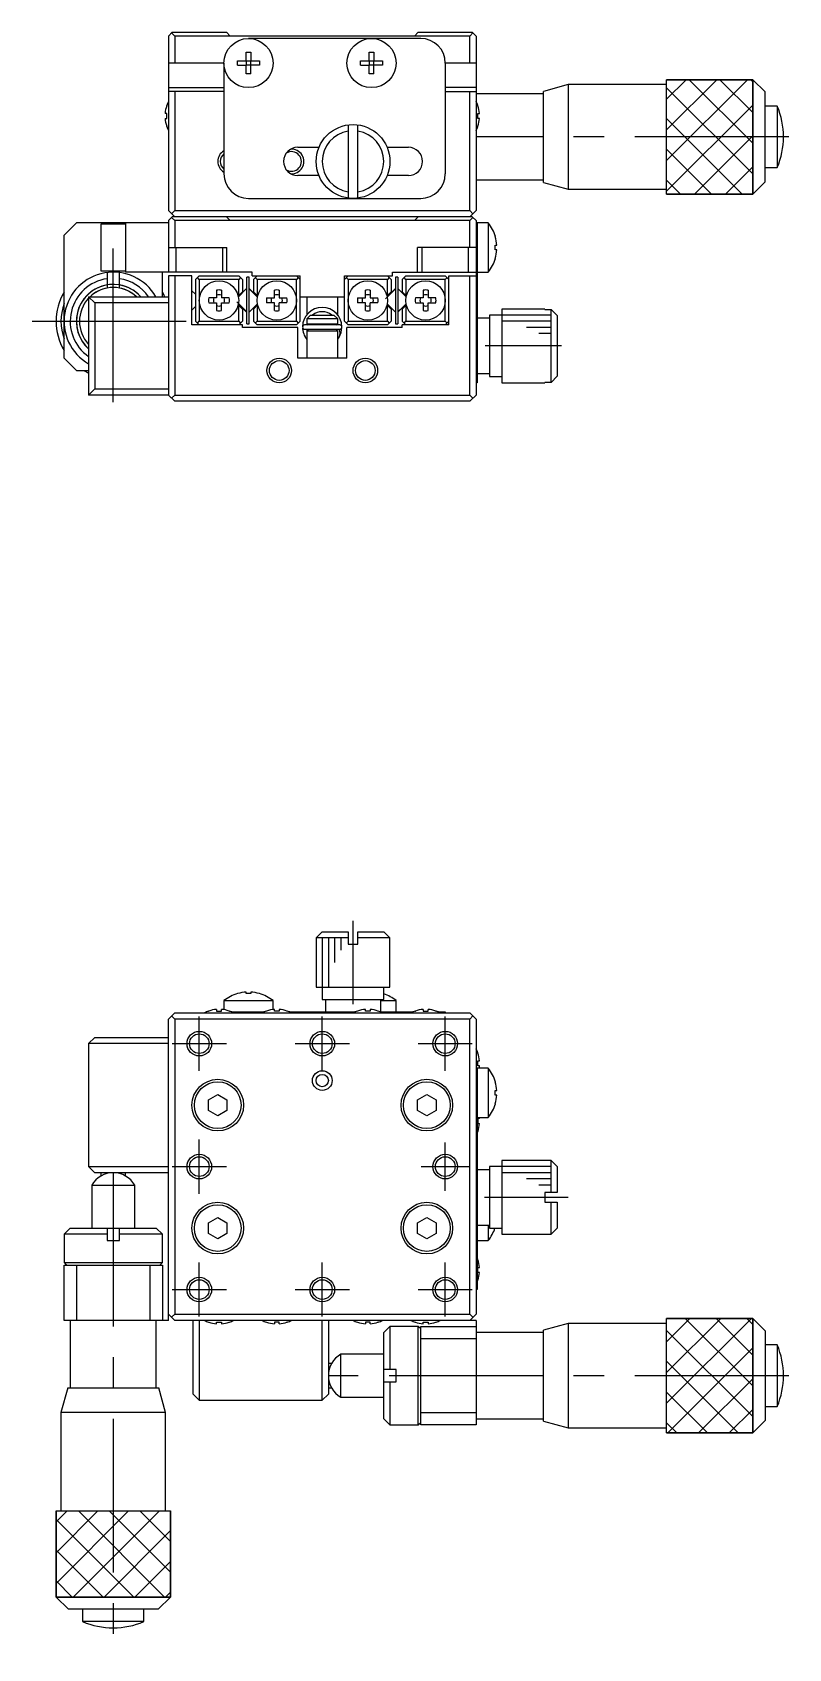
# Model space of a CAD drawing. Extents: x -5 to 371, y 36 to 269.
# Drawn here: x 136.4 to 197.9, y 137.9 to 269.4 of the extents above; entities that cross this region are included whole.
import ezdxf

# ---------------------------------------------------------------- set-up
doc = ezdxf.new("R2010")
doc.units = 0
doc.header["$LTSCALE"] = 10
doc.linetypes.add('CENTER', pattern=[2, 1.25, -0.25, 0.25, -0.25])
doc.layers.get('0').update_dxf_attribs({"linetype": 'CONTINUOUS'})
doc.layers.add('CENTER', color=1, linetype='CENTER')

msp = doc.modelspace()

# ---------------------------------------------------------------- linework, layer by layer
at = {"color": 7, "linetype": 'CONTINUOUS'}
for p, q in [((147.733396, 269.360777), (147.433396, 269.060777)), ((147.433396, 269.060777), (147.433396, 254.860777)), ((147.683396, 269.310777), (147.933396, 269.060777)), ((147.733396, 269.360777), (152.133396, 269.360777)), ((147.933396, 269.060777), (147.933396, 266.860777)), ((171.933396, 269.060777), (147.933396, 269.060777)), ((152.433396, 269.060777), (152.133396, 269.360777)), ((167.933396, 268.860777), (153.933396, 268.860777)), ((167.433396, 269.060777), (167.733396, 269.360777)), ((167.733396, 269.360777), (172.133396, 269.360777)), ((171.933396, 269.060777), (172.183396, 269.310777)), ((171.933396, 266.860777), (171.933396, 269.060777)), ((172.133396, 269.360777), (172.433396, 269.060777)), ((172.433396, 269.060777), (172.433396, 254.860777)), ((151.933396, 266.860777), (147.433396, 266.860777)), ((151.933396, 266.860777), (151.933396, 257.860777)), ((153.047035, 266.680777), (153.047035, 267.040777)), ((153.047035, 267.040777), (153.753396, 267.040777)), ((153.753396, 267.747138), (154.113396, 267.747138)), ((153.753396, 267.040777), (153.753396, 267.747138)), ((153.763768, 267.030405), (153.753396, 267.040777)), ((153.763768, 267.030405), (154.103024, 267.030405)), ((153.763768, 266.691149), (153.763768, 267.030405)), ((154.103024, 267.030405), (154.113396, 267.040777)), ((154.103024, 267.030405), (154.103024, 266.691149)), ((154.113396, 267.747138), (154.113396, 267.040777)), ((154.113396, 267.040777), (154.819758, 267.040777)), ((154.819758, 267.040777), (154.819758, 266.680777)), ((163.047035, 266.680777), (163.047035, 267.040777)), ((163.047035, 267.040777), (163.753396, 267.040777)), ((163.753396, 267.747138), (164.113396, 267.747138)), ((163.753396, 267.040777), (163.753396, 267.747138)), ((163.763768, 267.030405), (163.753396, 267.040777)), ((163.763768, 267.030405), (164.103024, 267.030405)), ((163.763768, 266.691149), (163.763768, 267.030405)), ((164.103024, 267.030405), (164.113396, 267.040777)), ((164.103024, 267.030405), (164.103024, 266.691149)), ((164.113396, 267.747138), (164.113396, 267.040777)), ((164.113396, 267.040777), (164.819758, 267.040777)), ((164.819758, 267.040777), (164.819758, 266.680777)), ((169.933396, 266.860777), (169.933396, 257.860777)), ((172.433396, 266.860777), (169.933396, 266.860777)), ((153.047035, 266.680777), (153.753396, 266.680777)), ((153.763768, 266.691149), (153.753396, 266.680777)), ((153.753396, 265.974416), (153.753396, 266.680777)), ((154.113396, 265.974416), (153.753396, 265.974416)), ((154.103024, 266.691149), (153.763768, 266.691149)), ((154.103024, 266.691149), (154.113396, 266.680777)), ((154.113396, 265.974416), (154.113396, 266.680777)), ((154.819758, 266.680777), (154.113396, 266.680777)), ((163.047035, 266.680777), (163.753396, 266.680777)), ((163.763768, 266.691149), (163.753396, 266.680777)), ((163.753396, 265.974416), (163.753396, 266.680777)), ((164.113396, 265.974416), (163.753396, 265.974416)), ((164.103024, 266.691149), (163.763768, 266.691149)), ((164.103024, 266.691149), (164.113396, 266.680777)), ((164.819758, 266.680777), (164.113396, 266.680777)), ((164.113396, 265.974416), (164.113396, 266.680777)), ((194.933396, 265.510777), (187.933396, 265.510777)), ((187.933396, 256.210777), (187.933396, 265.510777)), ((194.933396, 256.210777), (194.933396, 265.510777)), ((195.933396, 264.510777), (194.933396, 265.510777)), ((147.433396, 264.860777), (151.933396, 264.860777)), ((151.933396, 264.560777), (147.433396, 264.560777)), ((147.933396, 264.560777), (147.933396, 254.860777)), ((172.433396, 264.860777), (169.933396, 264.860777)), ((169.933396, 264.560777), (172.433396, 264.560777)), ((171.933396, 254.860777), (171.933396, 264.560777)), ((177.933396, 264.360777), (172.433396, 264.360777)), ((179.933396, 265.110777), (177.933396, 264.560777)), ((177.933396, 257.160777), (177.933396, 264.560777)), ((187.933396, 265.110777), (179.933396, 265.110777)), ((179.933396, 265.110777), (179.933396, 256.610777)), ((195.933396, 257.210777), (195.933396, 264.510777)), ((147.282333, 263.386913), (147.282333, 263.410777)), ((172.58446, 263.386913), (172.58446, 263.410777)), ((196.933396, 263.360777), (195.933396, 263.360777)), ((196.933396, 263.360777), (196.933396, 258.360777)), ((147.282333, 262.760777), (147.149448, 262.760777)), ((147.149448, 262.360777), (147.282333, 262.360777)), ((147.282333, 262.360777), (147.282333, 262.760777)), ((147.282333, 261.710777), (147.282333, 261.734641)), ((162.033396, 261.833991), (162.033396, 255.887563)), ((162.833396, 255.887563), (162.833396, 261.833991)), ((172.58446, 262.760777), (172.717345, 262.760777)), ((172.58446, 262.360777), (172.58446, 262.760777)), ((172.717345, 262.360777), (172.58446, 262.360777)), ((172.58446, 261.710777), (172.58446, 261.734641)), ((156.97936, 259.502221), (156.977664, 259.517912)), ((157.933396, 260.010777), (159.662566, 260.010777)), ((158.229022, 258.943813), (158.232483, 258.941293)), ((165.204226, 260.010777), (166.933396, 260.010777)), ((159.662566, 257.710777), (157.933396, 257.710777)), ((166.933396, 257.710777), (165.204226, 257.710777)), ((195.933396, 258.360777), (196.933396, 258.360777)), ((172.433396, 257.360777), (177.933396, 257.360777)), ((177.933396, 257.160777), (179.933396, 256.610777)), ((179.933396, 256.610777), (187.933396, 256.610777)), ((194.933396, 256.210777), (195.933396, 257.210777)), ((153.933396, 255.860777), (167.933396, 255.860777)), ((187.933396, 256.210777), (194.933396, 256.210777)), ((138.933396, 252.860777), (139.933396, 253.860777)), ((147.433396, 253.860777), (139.933396, 253.860777)), ((143.933396, 253.760777), (141.933396, 253.760777)), ((141.933396, 253.760777), (141.933396, 249.960777)), ((143.933396, 253.860777), (143.933396, 249.860777)), ((147.933396, 254.360777), (147.433396, 254.860777)), ((147.733396, 254.360777), (147.433396, 254.060777)), ((147.433396, 254.060777), (147.433396, 249.860777)), ((147.683396, 254.610777), (147.933396, 254.860777)), ((147.683396, 254.310777), (147.933396, 254.060777)), ((172.133396, 254.360777), (147.733396, 254.360777)), ((147.933396, 254.860777), (171.933396, 254.860777)), ((147.933396, 254.060777), (147.933396, 251.860777)), ((171.933396, 254.060777), (147.933396, 254.060777)), ((152.433396, 254.060777), (152.133396, 254.360777)), ((167.733396, 254.360777), (167.433396, 254.060777)), ((171.933396, 254.860777), (172.183396, 254.610777)), ((171.933396, 254.360777), (172.433396, 254.860777)), ((171.933396, 254.060777), (172.183396, 254.310777)), ((171.933396, 251.860777), (171.933396, 254.060777)), ((172.133396, 254.360777), (172.433396, 254.060777)), ((172.433396, 254.060777), (172.433396, 239.860777)), ((173.431395, 253.860777), (172.433396, 253.860777)), ((172.533396, 253.860777), (172.533396, 240.860777)), ((173.431395, 253.860777), (173.431395, 249.860777)), ((138.933396, 242.860777), (138.933396, 252.860777)), ((174.002918, 252.747138), (174.00754, 252.749393)), ((147.433396, 251.860777), (152.183396, 251.860777)), ((148.033396, 251.860777), (148.033396, 249.860777)), ((151.833396, 249.860777), (151.833396, 251.860777)), ((152.183396, 249.860777), (152.183396, 251.860777)), ((167.683396, 249.860777), (167.683396, 251.860777)), ((172.433396, 251.860777), (167.683396, 251.860777)), ((168.033396, 251.860777), (168.033396, 249.860777)), ((171.833396, 249.860777), (171.833396, 251.860777)), ((174.002918, 251.680777), (174.002918, 252.040777)), ((174.002918, 252.040777), (174.123255, 252.040777)), ((174.123255, 251.680777), (174.002918, 251.680777)), ((141.933396, 249.960777), (143.933396, 249.960777)), ((142.433396, 249.829404), (142.433396, 248.56494)), ((143.433396, 248.56494), (143.433396, 249.829404)), ((154.233396, 249.860777), (143.933396, 249.860777)), ((146.933396, 247.860777), (146.933396, 249.860777)), ((154.233396, 249.560777), (154.233396, 249.860777)), ((165.633396, 249.560777), (165.633396, 249.860777)), ((165.633396, 249.860777), (172.433396, 249.860777)), ((172.533396, 249.860777), (173.431395, 249.860777)), ((174.00754, 250.972161), (174.002918, 250.974416)), ((147.433396, 249.560777), (147.433396, 239.860777)), ((149.333396, 249.560777), (147.433396, 249.560777)), ((147.933396, 249.560777), (147.933396, 239.860777)), ((149.333396, 245.560777), (149.333396, 249.560777)), ((149.933396, 249.560777), (149.633396, 249.260777)), ((149.633396, 249.260777), (149.633396, 245.860777)), ((149.933396, 249.260777), (149.783396, 249.410777)), ((149.933396, 249.560777), (153.133396, 249.560777)), ((153.133396, 249.260777), (149.933396, 249.260777)), ((149.933396, 249.260777), (149.933396, 245.860777)), ((153.724297, 248.462338), (153.107798, 247.845839)), ((153.433396, 249.260777), (153.133396, 249.560777)), ((153.283396, 249.410777), (153.133396, 249.260777)), ((153.133396, 247.959826), (153.133396, 249.260777)), ((153.433396, 249.260777), (153.433396, 248.259826)), ((153.983396, 249.460777), (153.783396, 249.460777)), ((153.783396, 245.660777), (153.783396, 249.460777)), ((153.983396, 245.660777), (153.983396, 249.460777)), ((154.00714, 248.462338), (154.653827, 247.815651)), ((154.658995, 247.845839), (154.042495, 248.462338)), ((154.233396, 249.560777), (158.133396, 249.560777)), ((154.633396, 249.560777), (154.333396, 249.260777)), ((154.333396, 249.260777), (154.333396, 248.259826)), ((154.633396, 249.260777), (154.483396, 249.410777)), ((154.633396, 249.260777), (154.633396, 247.959826)), ((157.833396, 249.260777), (154.633396, 249.260777)), ((158.133396, 249.260777), (157.833396, 249.560777)), ((157.983396, 249.410777), (157.833396, 249.260777)), ((157.833396, 245.860777), (157.833396, 249.260777)), ((158.133396, 245.860777), (158.133396, 249.560777)), ((161.733396, 249.560777), (165.633396, 249.560777)), ((161.733396, 245.860777), (161.733396, 249.560777)), ((162.033396, 249.560777), (161.733396, 249.260777)), ((162.033396, 249.260777), (161.883396, 249.410777)), ((165.233396, 249.260777), (162.033396, 249.260777)), ((162.033396, 249.260777), (162.033396, 245.860777)), ((165.081836, 247.68452), (165.859652, 248.462338)), ((165.824297, 248.462338), (165.207798, 247.845839)), ((165.533396, 249.260777), (165.233396, 249.560777)), ((165.383396, 249.410777), (165.233396, 249.260777)), ((165.233396, 247.959826), (165.233396, 249.260777)), ((165.533396, 249.260777), (165.533396, 248.259826)), ((166.083396, 249.460777), (165.883396, 249.460777)), ((165.883396, 249.460777), (165.883396, 245.660777)), ((166.083396, 249.460777), (166.083396, 245.660777)), ((166.758995, 247.845839), (166.142495, 248.462338)), ((166.733396, 249.560777), (166.433396, 249.260777)), ((166.433396, 249.260777), (166.433396, 248.259826)), ((166.733396, 249.260777), (166.583396, 249.410777)), ((166.733396, 249.560777), (169.933396, 249.560777)), ((166.733396, 249.260777), (166.733396, 247.959826)), ((169.933396, 249.260777), (166.733396, 249.260777)), ((170.233396, 249.260777), (169.933396, 249.560777)), ((170.083396, 249.410777), (169.933396, 249.260777)), ((169.933396, 245.860777), (169.933396, 249.260777)), ((170.233396, 249.560777), (172.433396, 249.560777)), ((170.233396, 245.560777), (170.233396, 249.560777)), ((171.933396, 239.860777), (171.933396, 249.560777)), ((140.933396, 247.860777), (141.433396, 247.360777)), ((140.933396, 247.860777), (147.433396, 247.860777)), ((140.933396, 247.860777), (140.933396, 239.860777)), ((141.433396, 247.360777), (141.433396, 240.360777)), ((147.433396, 247.360777), (141.433396, 247.360777)), ((149.618097, 248.060777), (149.333396, 248.345478)), ((149.618097, 248.060777), (149.618097, 247.060777)), ((151.333396, 247.760777), (150.707261, 247.760777)), ((150.707261, 247.360777), (151.333396, 247.360777)), ((151.333396, 248.386913), (151.333396, 247.760777)), ((151.333396, 247.360777), (151.333396, 246.734641)), ((151.733396, 248.386913), (151.733396, 247.760777)), ((152.359532, 247.760777), (151.733396, 247.760777)), ((151.733396, 247.360777), (152.359532, 247.360777)), ((151.733396, 246.734641), (151.733396, 247.360777)), ((153.759652, 246.659216), (152.981835, 247.437033)), ((153.09274, 247.91917), (153.433396, 248.259826)), ((153.433396, 246.861728), (153.09274, 247.202384)), ((153.107798, 247.275715), (153.724297, 246.659216)), ((153.133396, 245.860777), (153.133396, 247.161728)), ((154.042495, 246.659216), (154.658995, 247.275715)), ((154.333396, 248.259826), (154.674052, 247.91917)), ((154.674052, 247.202384), (154.333396, 246.861728)), ((154.633396, 247.161728), (154.633396, 245.860777)), ((155.407261, 247.760777), (156.033396, 247.760777)), ((156.033396, 247.360777), (155.407261, 247.360777)), ((156.033396, 247.760777), (156.033396, 248.386913)), ((156.033396, 246.734641), (156.033396, 247.360777)), ((156.433396, 248.386913), (156.433396, 247.760777)), ((156.433396, 247.760777), (157.059532, 247.760777)), ((157.059532, 247.360777), (156.433396, 247.360777)), ((156.433396, 246.734641), (156.433396, 247.360777)), ((158.133396, 247.860777), (161.733396, 247.860777)), ((158.683396, 247.860777), (158.683396, 246.397308)), ((161.183396, 246.37441), (161.183396, 247.860777)), ((162.807261, 247.760777), (163.433396, 247.760777)), ((163.433396, 247.360777), (162.807261, 247.360777)), ((163.433396, 247.760777), (163.433396, 248.386913)), ((163.433396, 246.734641), (163.433396, 247.360777)), ((163.833396, 248.386913), (163.833396, 247.760777)), ((163.833396, 247.760777), (164.459532, 247.760777)), ((164.459532, 247.360777), (163.833396, 247.360777)), ((163.833396, 246.734641), (163.833396, 247.360777)), ((165.19274, 247.91917), (165.533396, 248.259826)), ((165.533396, 246.861728), (165.19274, 247.202384)), ((165.207798, 247.275715), (165.824297, 246.659216)), ((165.233396, 245.860777), (165.233396, 247.161728)), ((166.142495, 246.659216), (166.758995, 247.275715)), ((166.774052, 247.91917), (166.433396, 248.259826)), ((166.433396, 246.861728), (166.774052, 247.202384)), ((166.733396, 247.161728), (166.733396, 245.860777)), ((168.133396, 247.760777), (167.507261, 247.760777)), ((167.507261, 247.360777), (168.133396, 247.360777)), ((168.133396, 248.386913), (168.133396, 247.760777)), ((168.133396, 247.360777), (168.133396, 246.734641)), ((168.533396, 248.386913), (168.533396, 247.760777)), ((169.159532, 247.760777), (168.533396, 247.760777)), ((168.533396, 247.360777), (169.159532, 247.360777)), ((168.533396, 246.734641), (168.533396, 247.360777)), ((149.333396, 246.776076), (149.618097, 247.060777)), ((149.933396, 245.560777), (149.633396, 245.860777)), ((149.783396, 245.710777), (149.933396, 245.860777)), ((149.933396, 245.860777), (153.133396, 245.860777)), ((153.133396, 245.860777), (153.283396, 245.710777)), ((153.133396, 245.560777), (153.433396, 245.860777)), ((153.433396, 246.861728), (153.433396, 245.860777)), ((154.333396, 246.861728), (154.333396, 245.860777)), ((154.633396, 245.560777), (154.333396, 245.860777)), ((154.483396, 245.710777), (154.633396, 245.860777)), ((154.633396, 245.860777), (157.833396, 245.860777)), ((157.833396, 245.860777), (157.983396, 245.710777)), ((157.833396, 245.560777), (158.133396, 245.860777)), ((158.983396, 246.360777), (158.683396, 246.060777)), ((161.183396, 246.060777), (158.683396, 246.060777)), ((158.683396, 246.060777), (158.683396, 245.660777)), ((158.983396, 246.360777), (160.883396, 246.360777)), ((161.183396, 246.060777), (160.883396, 246.360777)), ((161.183396, 245.660777), (161.183396, 246.060777)), ((162.033396, 245.560777), (161.733396, 245.860777)), ((161.883396, 245.710777), (162.033396, 245.860777)), ((162.033396, 245.860777), (165.233396, 245.860777)), ((165.233396, 245.860777), (165.383396, 245.710777)), ((165.233396, 245.560777), (165.533396, 245.860777)), ((165.533396, 246.861728), (165.533396, 245.860777)), ((166.496049, 247.048125), (166.10714, 246.659216)), ((166.433396, 246.861728), (166.433396, 245.860777)), ((166.733396, 245.560777), (166.433396, 245.860777)), ((166.583396, 245.710777), (166.733396, 245.860777)), ((166.733396, 245.860777), (169.933396, 245.860777)), ((169.933396, 245.860777), (170.083396, 245.710777)), ((169.933396, 245.560777), (170.233396, 245.860777)), ((173.533396, 246.110777), (172.533396, 246.110777)), ((174.533396, 246.360777), (173.533396, 246.360777)), ((173.533396, 246.360777), (173.533396, 241.360777)), ((178.033396, 246.860777), (174.533396, 246.860777)), ((174.533396, 246.860777), (174.533396, 240.860777)), ((178.033396, 246.860777), (178.033396, 246.833991)), ((178.033396, 246.833991), (178.533396, 246.833991)), ((178.533396, 240.887563), (178.533396, 246.833991)), ((178.533396, 246.833991), (179.033396, 246.32857)), ((179.033396, 246.32857), (179.033396, 241.392984)), ((153.433396, 245.560777), (149.333396, 245.560777)), ((153.433396, 245.360777), (153.433396, 245.560777)), ((157.933396, 245.360777), (153.433396, 245.360777)), ((153.783396, 245.660777), (153.983396, 245.660777)), ((157.833396, 245.560777), (154.633396, 245.560777)), ((157.933396, 242.860777), (157.933396, 245.360777)), ((161.349211, 245.563777), (158.499211, 245.563777)), ((158.499211, 245.213777), (161.349211, 245.213777)), ((158.548568, 244.572911), (158.573774, 244.530687)), ((158.573589, 244.531303), (158.574413, 244.531821)), ((158.573879, 244.532656), (158.57359, 244.531302)), ((158.573774, 244.530687), (158.57359, 244.531302)), ((158.683396, 245.660777), (161.183396, 245.660777)), ((158.683396, 245.660777), (158.780396, 245.563777)), ((158.836396, 245.213777), (158.683396, 245.060777)), ((161.183396, 245.060777), (158.683396, 245.060777)), ((158.683396, 245.060777), (158.683396, 242.860777)), ((158.686051, 245.56382), (158.700149, 245.643923)), ((158.710616, 245.088132), (158.686229, 245.213758)), ((161.183396, 245.060777), (161.030396, 245.213777)), ((161.086396, 245.563777), (161.183396, 245.660777)), ((161.151292, 245.628452), (161.162173, 245.563804)), ((161.183396, 242.860777), (161.183396, 245.060777)), ((161.191874, 244.568934), (161.183396, 244.57385)), ((161.271587, 244.529223), (161.183405, 244.562163)), ((161.183455, 244.402632), (161.268561, 244.522236)), ((161.200096, 244.564237), (161.191874, 244.568934)), ((161.208028, 244.559779), (161.200096, 244.564237)), ((161.21564, 244.555577), (161.208028, 244.559779)), ((161.222901, 244.551647), (161.21564, 244.555577)), ((161.229783, 244.548005), (161.222901, 244.551647)), ((161.236258, 244.544666), (161.229783, 244.548005)), ((161.242301, 244.541642), (161.236258, 244.544666)), ((161.247889, 244.538946), (161.242301, 244.541642)), ((161.252998, 244.536588), (161.247889, 244.538946)), ((161.257609, 244.534577), (161.252998, 244.536588)), ((161.261703, 244.532922), (161.257609, 244.534577)), ((161.264709, 244.531819), (161.261703, 244.532922)), ((161.267336, 244.53097), (161.264709, 244.531819)), ((161.269579, 244.530378), (161.267336, 244.53097)), ((161.268561, 244.522236), (161.295134, 244.56502)), ((161.271429, 244.530045), (161.269579, 244.530378)), ((161.272883, 244.52997), (161.271429, 244.530045)), ((161.273937, 244.530156), (161.272883, 244.52997)), ((161.274587, 244.5306), (161.273937, 244.530156)), ((161.274831, 244.531302), (161.274587, 244.5306)), ((161.274648, 244.530687), (161.291016, 244.557852)), ((161.291016, 244.557852), (161.306882, 244.587328)), ((161.304048, 245.199501), (161.296378, 245.213877)), ((161.318701, 245.169405), (161.304048, 245.199501)), ((161.306882, 244.587328), (161.321257, 244.617553)), ((161.331835, 245.138623), (161.318701, 245.169405)), ((161.321257, 244.617553), (161.334108, 244.648451)), ((161.343419, 245.107231), (161.331835, 245.138623)), ((161.334108, 244.648451), (161.345401, 244.679946)), ((161.353424, 245.075305), (161.343419, 245.107231)), ((161.345401, 244.679946), (161.35511, 244.71196)), ((161.361825, 245.042925), (161.353424, 245.075305)), ((161.35511, 244.71196), (161.363211, 244.744415)), ((161.368602, 245.010169), (161.361825, 245.042925)), ((161.363211, 244.744415), (161.369684, 244.777229)), ((161.373738, 244.97712), (161.368602, 245.010169)), ((161.369684, 244.777229), (161.374514, 244.810324)), ((161.377222, 244.943858), (161.373738, 244.97712)), ((161.374514, 244.810324), (161.377688, 244.843616)), ((161.379044, 244.910465), (161.377222, 244.943858)), ((161.377688, 244.843616), (161.379199, 244.877024)), ((161.379199, 244.877024), (161.379044, 244.910465)), ((166.433396, 245.360777), (161.933396, 245.360777)), ((161.933396, 242.860777), (161.933396, 245.360777)), ((165.233396, 245.560777), (162.033396, 245.560777)), ((165.883396, 245.660777), (166.083396, 245.660777)), ((170.233396, 245.560777), (166.433396, 245.560777)), ((166.433396, 245.360777), (166.433396, 245.560777)), ((139.933396, 241.860777), (138.933396, 242.860777)), ((139.933396, 241.860777), (140.933396, 241.860777)), ((161.933396, 242.860777), (157.933396, 242.860777)), ((172.533396, 240.860777), (172.433396, 240.860777)), ((172.533396, 241.610777), (173.533396, 241.610777)), ((173.533396, 241.360777), (174.533396, 241.360777)), ((174.533396, 240.860777), (178.033396, 240.860777)), ((178.533396, 240.887563), (178.033396, 240.887563)), ((178.033396, 240.887563), (178.033396, 240.860777)), ((179.033396, 241.392984), (178.533396, 240.887563)), ((141.433396, 240.360777), (140.933396, 239.860777)), ((147.433396, 239.860777), (140.933396, 239.860777)), ((141.433396, 240.360777), (147.433396, 240.360777)), ((147.933396, 239.360777), (147.433396, 239.860777)), ((147.683396, 239.610777), (147.933396, 239.860777)), ((147.933396, 239.860777), (171.933396, 239.860777)), ((171.933396, 239.360777), (147.933396, 239.360777)), ((171.933396, 239.860777), (172.183396, 239.610777)), ((171.933396, 239.360777), (172.433396, 239.860777)), ((159.933396, 196.220216), (159.433396, 195.720216)), ((159.933396, 196.220216), (162.033396, 196.220216)), ((162.033396, 196.220216), (162.033396, 195.220216)), ((162.833396, 196.220216), (164.933396, 196.220216)), ((162.833396, 195.220216), (162.833396, 196.220216)), ((165.433396, 195.720216), (164.933396, 196.220216)), ((162.033396, 195.720216), (159.433396, 195.720216)), ((159.433396, 195.720216), (159.433396, 191.720216)), ((162.033396, 195.220216), (162.833396, 195.220216)), ((165.433396, 195.720216), (162.833396, 195.720216)), ((165.433396, 191.720216), (165.433396, 195.720216)), ((151.933396, 190.618215), (155.933396, 190.618215)), ((151.933396, 190.618215), (151.933396, 189.879891)), ((153.047035, 191.189738), (153.04478, 191.19436)), ((153.753396, 191.189738), (153.753396, 191.310075)), ((154.113396, 191.189738), (153.753396, 191.189738)), ((154.113396, 191.310075), (154.113396, 191.189738)), ((154.822012, 191.19436), (154.819758, 191.189738)), ((155.933396, 189.894079), (155.933396, 190.618215)), ((159.433396, 191.720216), (165.433396, 191.720216)), ((159.933396, 191.720216), (159.933396, 190.720216)), ((159.933396, 190.720216), (164.933396, 190.720216)), ((160.183396, 190.720216), (160.183396, 189.720216)), ((164.683396, 189.720216), (164.683396, 190.720216)), ((164.683396, 190.618215), (165.933396, 190.618215)), ((164.933396, 190.720216), (164.933396, 191.720216)), ((165.933396, 189.720216), (165.933396, 190.618215)), ((147.433396, 189.120216), (147.933396, 189.620216)), ((147.933396, 189.120216), (147.683396, 189.370216)), ((147.933396, 189.620216), (171.933396, 189.620216)), ((150.683396, 189.77128), (150.707261, 189.77128)), ((151.333396, 189.904165), (151.333396, 189.77128)), ((151.333396, 189.77128), (151.733396, 189.77128)), ((151.733396, 189.77128), (151.733396, 189.904165)), ((152.359532, 189.77128), (152.383396, 189.77128)), ((152.513192, 189.720216), (155.2536, 189.720216)), ((155.407261, 189.77128), (155.383396, 189.77128)), ((156.033396, 189.77128), (156.033396, 189.904165)), ((156.433396, 189.77128), (156.033396, 189.77128)), ((156.433396, 189.904165), (156.433396, 189.77128)), ((157.083396, 189.77128), (157.059532, 189.77128)), ((157.213192, 189.720216), (162.6536, 189.720216)), ((162.807261, 189.77128), (162.783396, 189.77128)), ((163.433396, 189.77128), (163.433396, 189.904165)), ((163.833396, 189.77128), (163.433396, 189.77128)), ((163.833396, 189.904165), (163.833396, 189.77128)), ((164.483396, 189.77128), (164.459532, 189.77128)), ((164.613192, 189.720216), (167.3536, 189.720216)), ((167.483396, 189.77128), (167.507261, 189.77128)), ((168.133396, 189.904165), (168.133396, 189.77128)), ((168.133396, 189.77128), (168.533396, 189.77128)), ((168.533396, 189.77128), (168.533396, 189.904165)), ((169.159532, 189.77128), (169.183396, 189.77128)), ((169.313192, 189.720216), (169.933396, 189.720216)), ((169.933396, 189.720216), (169.933396, 189.620216)), ((171.933396, 189.620216), (172.433396, 189.120216)), ((172.183396, 189.370216), (171.933396, 189.120216)), ((147.433396, 164.620216), (147.433396, 189.120216)), ((147.933396, 189.120216), (147.933396, 165.120216)), ((171.933396, 189.120216), (147.933396, 189.120216)), ((171.933396, 165.120216), (171.933396, 189.120216)), ((172.433396, 189.120216), (172.433396, 165.120216)), ((141.433396, 187.620216), (140.933396, 187.120216)), ((147.433396, 187.120216), (140.933396, 187.120216)), ((140.933396, 187.120216), (140.933396, 177.120216)), ((141.433396, 187.620216), (147.433396, 187.620216)), ((172.58446, 186.346352), (172.58446, 186.370216)), ((172.58446, 185.720216), (172.717345, 185.720216)), ((172.58446, 185.320216), (172.58446, 185.720216)), ((173.431395, 185.120216), (172.433396, 185.120216)), ((172.533396, 185.120216), (172.533396, 167.120216)), ((172.717345, 185.320216), (172.58446, 185.320216)), ((173.431395, 185.120216), (173.431395, 181.120216)), ((150.683396, 182.553229), (151.433396, 182.986241)), ((151.433396, 182.986241), (152.183396, 182.553229)), ((167.683396, 182.553229), (168.433396, 182.986241)), ((168.433396, 182.986241), (169.183396, 182.553229)), ((174.002918, 184.006578), (174.00754, 184.008832)), ((174.002918, 183.300216), (174.123255, 183.300216)), ((174.002918, 182.940216), (174.002918, 183.300216)), ((174.123255, 182.940216), (174.002918, 182.940216)), ((150.683396, 181.687203), (150.683396, 182.553229)), ((151.433396, 181.254191), (150.683396, 181.687203)), ((152.183396, 181.687203), (151.433396, 181.254191)), ((152.183396, 182.553229), (152.183396, 181.687203)), ((167.683396, 181.687203), (167.683396, 182.553229)), ((168.433396, 181.254191), (167.683396, 181.687203)), ((169.183396, 181.687203), (168.433396, 181.254191)), ((169.183396, 182.553229), (169.183396, 181.687203)), ((174.00754, 182.2316), (174.002918, 182.233855)), ((172.533396, 181.120216), (173.431395, 181.120216)), ((172.717345, 181.020216), (172.58446, 181.020216)), ((172.58446, 181.020216), (172.58446, 180.620216)), ((172.58446, 180.620216), (172.717345, 180.620216)), ((172.58446, 179.99408), (172.58446, 179.970216)), ((174.533396, 177.620216), (174.533396, 171.620216)), ((178.533396, 177.620216), (174.533396, 177.620216)), ((178.533396, 175.020216), (178.533396, 177.620216)), ((179.033396, 177.120216), (178.533396, 177.620216)), ((140.933396, 177.120216), (147.433396, 177.120216)), ((140.933396, 177.120216), (141.433396, 176.620216)), ((147.433396, 176.620216), (141.433396, 176.620216)), ((141.933396, 176.620216), (141.933396, 176.357009)), ((143.933396, 176.357009), (143.933396, 176.620216)), ((173.533396, 176.870216), (172.533396, 176.870216)), ((173.533396, 177.120216), (173.533396, 172.120216)), ((174.533396, 177.120216), (173.533396, 177.120216)), ((179.033396, 177.120216), (179.033396, 175.020216)), ((141.183396, 175.620216), (144.683396, 175.620216)), ((141.183396, 175.620216), (141.183396, 172.120216)), ((144.683396, 172.120216), (144.683396, 175.620216)), ((178.033396, 175.020216), (178.033396, 174.220216)), ((179.033396, 175.020216), (178.033396, 175.020216)), ((178.033396, 174.220216), (179.033396, 174.220216)), ((178.533396, 171.620216), (178.533396, 174.220216)), ((179.033396, 174.220216), (179.033396, 172.120216)), ((150.683396, 172.553229), (151.433396, 172.986241)), ((150.683396, 171.687203), (150.683396, 172.553229)), ((151.433396, 172.986241), (152.183396, 172.553229)), ((152.183396, 172.553229), (152.183396, 171.687203)), ((167.683396, 172.553229), (168.433396, 172.986241)), ((167.683396, 171.687203), (167.683396, 172.553229)), ((168.433396, 172.986241), (169.183396, 172.553229)), ((169.183396, 172.553229), (169.183396, 171.687203)), ((172.533396, 172.370216), (173.533396, 172.370216)), ((173.431395, 172.370216), (173.431395, 171.120216)), ((139.433396, 172.120216), (138.933396, 171.620216)), ((142.433396, 171.620216), (138.933396, 171.620216)), ((138.933396, 171.620216), (138.933396, 169.320216)), ((139.433396, 172.120216), (143.402699, 172.120216)), ((142.433396, 172.120216), (142.433396, 171.120216)), ((142.433396, 171.120216), (143.433396, 171.120216)), ((143.433396, 172.120216), (146.433396, 172.120216)), ((143.433396, 171.120216), (143.433396, 172.120216)), ((146.933396, 171.620216), (143.433396, 171.620216)), ((146.933396, 171.620216), (146.433396, 172.120216)), ((146.933396, 169.320216), (146.933396, 171.620216)), ((151.433396, 171.254191), (150.683396, 171.687203)), ((152.183396, 171.687203), (151.433396, 171.254191)), ((168.433396, 171.254191), (167.683396, 171.687203)), ((169.183396, 171.687203), (168.433396, 171.254191)), ((172.533396, 171.120216), (173.431395, 171.120216)), ((173.533396, 172.120216), (174.533396, 172.120216)), ((174.533396, 171.620216), (178.533396, 171.620216)), ((178.533396, 171.620216), (179.033396, 172.120216)), ((172.58446, 169.546352), (172.58446, 169.570216)), ((138.933396, 169.320216), (146.933396, 169.320216)), ((138.933396, 169.320216), (139.133396, 169.120216)), ((138.933396, 164.620216), (138.933396, 169.120216)), ((138.933396, 169.120216), (146.933396, 169.120216)), ((139.933396, 169.120216), (139.933396, 164.620216)), ((145.933396, 164.620216), (145.933396, 169.120216)), ((146.733396, 169.120216), (146.933396, 169.320216)), ((146.933396, 169.120216), (146.933396, 164.620216)), ((172.58446, 168.920216), (172.717345, 168.920216)), ((172.58446, 168.520216), (172.58446, 168.920216)), ((172.717345, 168.520216), (172.58446, 168.520216)), ((172.533396, 167.120216), (172.433396, 167.120216)), ((172.58446, 167.870216), (172.58446, 167.89408)), ((147.433396, 164.620216), (138.933396, 164.620216)), ((139.433396, 164.620216), (139.433396, 159.120216)), ((146.433396, 159.120216), (146.433396, 164.620216)), ((147.933396, 164.620216), (147.433396, 165.120216)), ((147.933396, 165.120216), (147.683396, 164.870216)), ((147.933396, 165.120216), (171.933396, 165.120216)), ((172.433396, 164.620216), (147.933396, 164.620216)), ((149.433396, 158.620216), (149.433396, 164.620216)), ((149.933396, 164.620216), (149.933396, 158.120216)), ((150.683396, 164.469152), (150.707261, 164.469152)), ((151.333396, 164.469152), (151.733396, 164.469152)), ((151.333396, 164.336268), (151.333396, 164.469152)), ((151.733396, 164.469152), (151.733396, 164.336268)), ((152.359532, 164.469152), (152.383396, 164.469152)), ((155.407261, 164.469152), (155.383396, 164.469152)), ((156.433396, 164.469152), (156.033396, 164.469152)), ((156.033396, 164.469152), (156.033396, 164.336268)), ((156.433396, 164.336268), (156.433396, 164.469152)), ((157.083396, 164.469152), (157.059532, 164.469152)), ((159.933396, 158.120216), (159.933396, 164.620216)), ((160.433396, 164.620216), (160.433396, 158.620216)), ((162.807261, 164.469152), (162.783396, 164.469152)), ((163.833396, 164.469152), (163.433396, 164.469152)), ((163.433396, 164.469152), (163.433396, 164.336268)), ((163.833396, 164.336268), (163.833396, 164.469152)), ((164.483396, 164.469152), (164.459532, 164.469152)), ((167.483396, 164.469152), (167.507261, 164.469152)), ((168.133396, 164.469152), (168.533396, 164.469152)), ((168.133396, 164.336268), (168.133396, 164.469152)), ((168.533396, 164.469152), (168.533396, 164.336268)), ((169.159532, 164.469152), (169.183396, 164.469152)), ((172.183396, 164.870216), (171.933396, 165.120216)), ((172.433396, 165.120216), (171.933396, 164.620216)), ((172.433396, 164.620216), (172.433396, 156.120216)), ((179.933396, 164.370216), (177.933396, 163.820216)), ((179.933396, 164.370216), (179.933396, 155.870216)), ((187.933396, 164.370216), (179.933396, 164.370216)), ((194.933396, 164.770216), (187.933396, 164.770216)), ((187.933396, 155.470216), (187.933396, 164.770216)), ((194.933396, 155.470216), (194.933396, 164.770216)), ((195.933396, 163.770216), (194.933396, 164.770216)), ((165.433396, 164.120216), (164.933396, 163.620216)), ((164.933396, 160.620216), (164.933396, 163.620216)), ((165.433396, 164.120216), (165.433396, 160.620216)), ((167.733396, 164.120216), (165.433396, 164.120216)), ((167.733396, 156.120216), (167.733396, 164.120216)), ((167.933396, 163.920216), (167.733396, 164.120216)), ((167.933396, 164.120216), (172.433396, 164.120216)), ((167.933396, 156.120216), (167.933396, 164.120216)), ((172.433396, 163.120216), (167.933396, 163.120216)), ((177.933396, 163.620216), (172.433396, 163.620216)), ((177.933396, 156.420216), (177.933396, 163.820216)), ((195.933396, 163.770216), (195.933396, 156.470216)), ((161.433396, 158.370216), (161.433396, 161.870216)), ((164.933396, 161.870216), (161.433396, 161.870216)), ((196.933396, 162.620216), (195.933396, 162.620216)), ((196.933396, 162.620216), (196.933396, 157.620216)), ((160.696603, 161.120216), (160.433396, 161.120216)), ((165.933396, 160.620216), (164.933396, 160.620216)), ((164.933396, 156.620216), (164.933396, 160.589519)), ((165.933396, 159.620216), (165.933396, 160.620216)), ((139.233396, 159.120216), (138.683396, 157.120216)), ((139.233396, 159.120216), (146.633396, 159.120216)), ((147.183396, 157.120216), (146.633396, 159.120216)), ((160.433396, 159.120216), (160.696603, 159.120216)), ((164.933396, 159.620216), (165.933396, 159.620216)), ((165.433396, 159.620216), (165.433396, 156.120216)), ((149.433396, 158.620216), (149.933396, 158.120216)), ((149.933396, 158.120216), (159.933396, 158.120216)), ((159.933396, 158.120216), (160.433396, 158.620216)), ((161.433396, 158.370216), (164.933396, 158.370216)), ((147.183396, 157.120216), (138.683396, 157.120216)), ((138.683396, 157.120216), (138.683396, 149.120216)), ((147.183396, 149.120216), (147.183396, 157.120216)), ((164.933396, 156.620216), (165.433396, 156.120216)), ((167.933396, 157.120216), (172.433396, 157.120216)), ((172.433396, 156.620216), (177.933396, 156.620216)), ((177.933396, 156.420216), (179.933396, 155.870216)), ((194.933396, 155.470216), (195.933396, 156.470216)), ((195.933396, 157.620216), (196.933396, 157.620216)), ((165.433396, 156.120216), (167.733396, 156.120216)), ((167.733396, 156.120216), (167.933396, 156.320216)), ((172.433396, 156.120216), (167.933396, 156.120216)), ((179.933396, 155.870216), (187.933396, 155.870216)), ((187.933396, 155.470216), (194.933396, 155.470216)), ((138.283396, 149.120216), (138.283396, 142.120216)), ((138.283396, 149.120216), (147.583396, 149.120216)), ((147.583396, 142.120216), (147.583396, 149.120216)), ((138.283396, 142.120216), (147.583396, 142.120216)), ((138.283396, 142.120216), (139.283396, 141.120216)), ((146.583396, 141.120216), (147.583396, 142.120216)), ((146.583396, 141.120216), (139.283396, 141.120216)), ((140.433396, 141.120216), (140.433396, 140.120216)), ((145.433396, 140.120216), (145.433396, 141.120216)), ((145.433396, 140.120216), (140.433396, 140.120216))]:
    msp.add_line(p, q, dxfattribs=at)
at = {"color": 3, "linetype": 'CONTINUOUS'}
for p, q in [((187.933396, 263.931015), (189.513158, 265.510777)), ((187.933396, 261.431015), (192.013158, 265.510777)), ((187.933396, 258.931015), (194.513158, 265.510777)), ((187.933396, 256.210777), (187.933396, 265.510777)), ((187.933396, 265.510777), (194.933396, 265.510777)), ((189.77005, 265.510777), (194.933396, 260.347431)), ((192.27005, 265.510777), (194.933396, 262.847431)), ((194.77005, 265.510777), (194.933396, 265.347431)), ((194.933396, 265.510777), (194.933396, 256.210777)), ((187.933396, 264.847431), (194.933396, 257.847431)), ((187.933396, 256.431015), (194.933396, 263.431015)), ((187.933396, 262.347431), (194.07005, 256.210777)), ((190.213158, 256.210777), (194.933396, 260.931015)), ((187.933396, 259.847431), (191.57005, 256.210777)), ((192.713158, 256.210777), (194.933396, 258.431015)), ((187.933396, 257.347431), (189.07005, 256.210777)), ((194.933396, 256.210777), (187.933396, 256.210777)), ((178.533396, 246.360777), (174.533396, 246.360777)), ((178.533396, 245.860777), (174.533396, 245.860777)), ((178.533396, 245.360777), (176.533396, 245.360777)), ((178.533396, 244.860777), (177.533396, 244.860777)), ((159.933396, 195.720216), (159.933396, 191.720216)), ((160.433396, 195.720216), (160.433396, 191.720216)), ((160.933396, 195.720216), (160.933396, 193.720216)), ((161.433396, 195.720216), (161.433396, 194.720216)), ((178.533396, 177.120216), (174.533396, 177.120216)), ((178.533396, 176.620216), (174.533396, 176.620216)), ((178.533396, 176.120216), (176.533396, 176.120216)), ((178.533396, 175.620216), (177.533396, 175.620216)), ((187.933396, 162.871576), (189.832036, 164.770216)), ((187.933396, 160.371576), (192.332036, 164.770216)), ((187.933396, 157.871576), (194.832036, 164.770216)), ((187.933396, 155.470216), (187.933396, 164.770216)), ((187.933396, 164.770216), (194.933396, 164.770216)), ((189.451172, 164.770216), (194.933396, 159.287992)), ((191.951172, 164.770216), (194.933396, 161.787992)), ((194.451172, 164.770216), (194.933396, 164.287992)), ((194.933396, 164.770216), (194.933396, 155.470216)), ((187.933396, 163.787992), (194.933396, 156.787992)), ((188.032036, 155.470216), (194.933396, 162.371576)), ((187.933396, 161.287992), (193.751172, 155.470216)), ((190.532036, 155.470216), (194.933396, 159.871576)), ((187.933396, 158.787992), (191.251172, 155.470216)), ((193.032036, 155.470216), (194.933396, 157.371576)), ((187.933396, 156.287992), (188.751172, 155.470216)), ((194.933396, 155.470216), (187.933396, 155.470216)), ((138.283396, 148.221576), (139.182036, 149.120216)), ((138.283396, 145.721576), (141.682036, 149.120216)), ((138.283396, 143.221576), (144.182036, 149.120216)), ((138.283396, 142.120216), (138.283396, 149.120216)), ((138.283396, 149.120216), (147.583396, 149.120216)), ((139.682036, 142.120216), (146.682036, 149.120216)), ((140.101172, 149.120216), (147.101172, 142.120216)), ((142.601172, 149.120216), (147.583396, 144.137992)), ((145.101172, 149.120216), (147.583396, 146.637992)), ((147.583396, 149.120216), (147.583396, 142.120216)), ((138.283396, 148.437992), (144.601172, 142.120216)), ((142.182036, 142.120216), (147.583396, 147.521576)), ((138.283396, 145.937992), (142.101172, 142.120216)), ((144.682036, 142.120216), (147.583396, 145.021576)), ((138.283396, 143.437992), (139.601172, 142.120216)), ((147.583396, 142.120216), (138.283396, 142.120216)), ((147.182036, 142.120216), (147.583396, 142.521576))]:
    msp.add_line(p, q, dxfattribs=at)
at = {"color": 7, "linetype": 'CONTINUOUS'}
for centre, radius in [((153.933396, 266.860777), 2), ((163.933396, 266.860777), 2), ((162.433396, 258.860777), 3), ((151.533396, 247.560777), 1.6), ((156.233396, 247.560777), 1.6), ((163.633396, 247.560777), 1.6), ((168.333396, 247.560777), 1.6), ((156.433396, 241.860777), 0.8), ((163.433396, 241.860777), 0.8), ((149.933396, 187.120216), 0.8), ((159.933396, 187.120216), 0.8), ((169.933396, 187.120216), 0.8), ((151.433396, 182.120216), 2.1), ((151.433396, 182.120216), 1.9), ((159.933396, 184.120216), 0.8), ((159.933396, 184.120216), 0.5), ((168.433396, 182.120216), 2.1), ((168.433396, 182.120216), 1.9), ((149.933396, 177.120216), 0.8), ((169.933396, 177.120216), 0.8), ((151.433396, 172.120216), 2.1), ((151.433396, 172.120216), 1.9), ((168.433396, 172.120216), 2.1), ((168.433396, 172.120216), 1.9), ((149.933396, 167.120216), 0.8), ((159.933396, 167.120216), 0.8), ((169.933396, 167.120216), 0.8)]:
    msp.add_circle(centre, radius, dxfattribs=at)
at = {"color": 3, "linetype": 'CONTINUOUS'}
for centre in [(156.433396, 241.860777), (163.433396, 241.860777), (149.933396, 187.120216), (159.933396, 187.120216), (169.933396, 187.120216), (149.933396, 177.120216), (169.933396, 177.120216), (149.933396, 167.120216), (159.933396, 167.120216), (169.933396, 167.120216)]:
    msp.add_circle(centre, 1, dxfattribs=at)
at = {"color": 7, "linetype": 'CONTINUOUS'}
for centre, radius, start, end in [((167.933396, 266.860777), 2, 0, 90), ((149.633396, 262.560777), 2.491987, 160.639136, 175.396648), ((149.633396, 262.560777), 2.5, 151.642363, 160.123126), ((170.233396, 262.560777), 2.5, 19.876874, 28.357637), ((170.233396, 262.560777), 2.491987, 4.603352, 19.360864), ((190.933396, 260.860777), 6.5, 337.380135, 22.619865), ((149.633396, 262.560777), 2.491987, 184.603352, 199.360864), ((149.633396, 262.560777), 2.5, 199.876874, 208.357637), ((170.233396, 262.560777), 2.5, 331.642363, 340.123126), ((170.233396, 262.560777), 2.491987, 340.639136, 355.396648), ((162.433396, 258.860777), 2.5, 99.206896, 260.793104), ((162.433396, 258.860777), 2.5, 279.206896, 80.793104), ((152.433396, 258.860777), 0.8, 128.682187, 231.317813), ((157.933396, 258.860777), 1.15, 90, 270), ((157.433396, 258.860777), 0.8, 237.273805, 122.726195), ((166.933396, 258.860777), 1.15, 270, 90), ((153.933396, 257.860777), 2, 180, 270), ((167.933396, 257.860777), 2, 270, 0), ((170.933396, 251.860777), 3.2, 16.122533, 38.682187), ((170.933396, 251.860777), 3.194933, 3.229709, 16.106712), ((170.933396, 251.860777), 3.194933, 343.893288, 356.770291), ((142.933396, 245.860777), 4, 30, 240), ((170.933396, 251.860777), 3.2, 321.317813, 343.877467), ((142.933396, 245.860777), 3.5, 98.213206, 235.150095), ((142.933396, 245.860777), 3, 41.810315, 228.189685), ((142.933396, 245.860777), 2.75, 100.475677, 133.341758), ((142.933396, 245.860777), 3.5, 34.849905, 81.786785), ((142.933396, 245.860777), 2.75, 46.658242, 79.524314), ((153.865718, 248.320917), 0.2, 114.306117, 135), ((153.901074, 248.320917), 0.2, 45, 65.693884), ((153.865718, 248.320917), 0.2, 45, 53.957277), ((165.965718, 248.320917), 0.2, 114.306116, 135), ((166.001074, 248.320917), 0.2, 126.042724, 135), ((166.001074, 248.320917), 0.2, 45, 65.693883), ((142.933396, 245.860777), 4.65, 149.340738, 210.659262), ((142.933396, 245.860777), 4.25, 160.250077, 199.749923), ((142.933396, 245.860777), 2.75, 136.658242, 223.341758), ((142.933396, 245.860777), 4.65, 25.474384, 30.659262), ((151.533396, 247.560777), 0.85, 166.391039, 193.608961), ((151.533396, 247.560777), 0.459295, 154.186081, 205.813919), ((151.533396, 247.560777), 0.85, 76.391039, 103.608961), ((151.533396, 247.560777), 0.459295, 64.186081, 115.813919), ((151.533396, 247.560777), 0.459295, 244.186081, 295.813919), ((151.533396, 247.560777), 0.459295, 334.186081, 25.813919), ((151.533396, 247.560777), 0.85, 346.391039, 13.608961), ((156.233396, 247.560777), 0.85, 166.391039, 193.608961), ((156.233396, 247.560777), 0.459295, 154.186081, 205.813919), ((156.233396, 247.560777), 0.85, 76.391039, 103.608961), ((156.233396, 247.560777), 0.459295, 64.186081, 115.813919), ((156.233396, 247.560777), 0.459295, 244.186081, 295.813919), ((156.233396, 247.560777), 0.459295, 334.186081, 25.813919), ((156.233396, 247.560777), 0.85, 346.391039, 13.608961), ((163.633396, 247.560777), 0.85, 166.391039, 193.608961), ((163.633396, 247.560777), 0.459295, 154.186081, 205.813919), ((163.633396, 247.560777), 0.85, 76.391039, 103.608961), ((163.633396, 247.560777), 0.459295, 64.186081, 115.813919), ((163.633396, 247.560777), 0.459295, 244.186081, 295.813919), ((163.633396, 247.560777), 0.459295, 334.186081, 25.813919), ((163.633396, 247.560777), 0.85, 346.391039, 13.608961), ((168.333396, 247.560777), 0.85, 166.391039, 193.608961), ((168.333396, 247.560777), 0.459295, 154.186081, 205.813919), ((168.333396, 247.560777), 0.85, 76.391039, 103.608961), ((168.333396, 247.560777), 0.459295, 64.186081, 115.813919), ((168.333396, 247.560777), 0.459295, 244.186081, 295.813919), ((168.333396, 247.560777), 0.459295, 334.186081, 25.813919), ((168.333396, 247.560777), 0.85, 346.391039, 13.608961), ((151.533396, 247.560777), 0.85, 256.391039, 283.608961), ((153.865718, 246.800637), 0.2, 225, 245.693883), ((153.901074, 246.800637), 0.2, 225, 233.957276), ((153.901074, 246.800637), 0.2, 294.306116, 315), ((156.233396, 247.560777), 0.85, 256.391039, 283.608961), ((159.924165, 245.388725), 1.599374, 0.698469, 179.333186), ((159.924369, 245.389034), 1.250174, 51.017058, 128.97238), ((163.633396, 247.560777), 0.85, 256.391039, 283.608961), ((165.965718, 246.800637), 0.2, 225, 245.693883), ((165.965718, 246.800637), 0.2, 306.042724, 315), ((166.001074, 246.800637), 0.2, 294.306117, 315), ((168.333396, 247.560777), 0.85, 256.391039, 283.608961), ((158.499211, 245.388777), 0.175, 90, 270), ((159.917132, 245.387532), 1.592288, 180.620564, 219.18879), ((159.919086, 245.390226), 1.604516, 329.049197, 359.27185), ((161.349211, 245.388777), 0.175, 270, 90), ((142.933396, 245.860777), 4.65, 239.340738, 244.525616), ((153.933396, 188.120216), 3.2, 106.122533, 128.682187), ((153.933396, 188.120216), 3.194933, 93.229709, 106.106712), ((153.933396, 188.120216), 3.194933, 73.893288, 86.770291), ((153.933396, 188.120216), 3.2, 51.317813, 73.877467), ((163.933396, 188.120216), 3.2, 51.317813, 71.790043), ((151.533396, 187.420216), 2.5, 109.876874, 118.357637), ((151.533396, 187.420216), 2.491987, 94.603352, 109.360864), ((151.533396, 187.420216), 2.491987, 70.639136, 85.396648), ((151.533396, 187.420216), 2.5, 61.642363, 70.123126), ((156.233396, 187.420216), 2.5, 109.876874, 118.357637), ((156.233396, 187.420216), 2.491987, 94.603352, 109.360864), ((156.233396, 187.420216), 2.491987, 70.639136, 85.396648), ((156.233396, 187.420216), 2.5, 61.642363, 70.123126), ((163.633396, 187.420216), 2.5, 109.876874, 118.357637), ((163.633396, 187.420216), 2.491987, 94.603352, 109.360864), ((163.633396, 187.420216), 2.491987, 70.639136, 85.396648), ((163.633396, 187.420216), 2.5, 61.642363, 70.123126), ((168.333396, 187.420216), 2.5, 109.876874, 118.357637), ((168.333396, 187.420216), 2.491987, 94.603352, 109.360864), ((168.333396, 187.420216), 2.491987, 70.639136, 85.396648), ((168.333396, 187.420216), 2.5, 61.642363, 70.123126), ((170.233396, 185.520216), 2.5, 19.876874, 28.357637), ((170.233396, 185.520216), 2.491987, 4.603352, 19.360864), ((170.233396, 185.520216), 2.491987, 350.763241, 355.396648), ((170.933396, 183.120216), 3.2, 16.122533, 38.682187), ((170.933396, 183.120216), 3.194933, 3.229709, 16.106712), ((170.933396, 183.120216), 3.194933, 343.893288, 356.770291), ((170.933396, 183.120216), 3.2, 321.317813, 343.877467), ((170.233396, 180.820216), 2.491987, 340.639136, 355.396648), ((170.233396, 180.820216), 2.491987, 4.603352, 6.914372), ((170.233396, 180.820216), 2.5, 336.926082, 340.123126), ((142.933396, 174.588966), 2.03125, 30.510237, 149.489763), ((170.933396, 173.120216), 3.2, 321.317813, 341.790043), ((170.233396, 168.720216), 2.5, 19.876874, 23.073918), ((170.233396, 168.720216), 2.491987, 4.603352, 19.360864), ((170.233396, 168.720216), 2.491987, 340.639136, 355.396648), ((170.233396, 168.720216), 2.5, 336.926082, 340.123126), ((151.533396, 166.820216), 2.5, 241.642363, 250.123126), ((151.533396, 166.820216), 2.491987, 250.639136, 265.396648), ((151.533396, 166.820216), 2.491987, 274.603352, 289.360864), ((151.533396, 166.820216), 2.5, 289.876874, 298.357637), ((156.233396, 166.820216), 2.5, 241.642363, 250.123126), ((156.233396, 166.820216), 2.491987, 250.639136, 265.396648), ((156.233396, 166.820216), 2.491987, 274.603352, 289.360864), ((156.233396, 166.820216), 2.5, 289.876874, 298.357637), ((163.633396, 166.820216), 2.5, 241.642363, 250.123126), ((163.633396, 166.820216), 2.491987, 250.639136, 265.396648), ((163.633396, 166.820216), 2.491987, 274.603352, 289.360864), ((163.633396, 166.820216), 2.5, 289.876874, 298.357637), ((168.333396, 166.820216), 2.5, 241.642363, 250.123126), ((168.333396, 166.820216), 2.491987, 250.639136, 265.396648), ((168.333396, 166.820216), 2.491987, 274.603352, 289.360864), ((168.333396, 166.820216), 2.5, 289.876874, 298.357637), ((162.464646, 160.120216), 2.03125, 120.510237, 239.489763), ((190.933396, 160.120216), 6.5, 337.380135, 22.619865), ((142.933396, 146.120216), 6.5, 247.380135, 292.619865)]:
    msp.add_arc(centre, radius, start, end, dxfattribs=at)
at = {"color": 3, "linetype": 'CONTINUOUS'}
for centre, radius, start, end in [((152.433396, 258.860777), 1, 120, 240), ((157.433396, 258.860777), 1, 265.842408, 94.157592), ((142.933396, 245.860777), 3, 99.594064, 228.189685), ((142.933396, 245.860777), 3, 41.810315, 80.405928)]:
    msp.add_arc(centre, radius, start, end, dxfattribs=at)
at = {"color": 4, "linetype": 'CONTINUOUS'}
for start, end in [(46.658242, 133.341758), (136.658242, 223.341762)]:
    msp.add_arc((142.933396, 245.860777), 2.75, start, end, dxfattribs=at)
at = {"layer": 'CENTER', "color": 1, "linetype": 'CENTER'}
for p, q in [((197.858396, 260.860777), (172.433396, 260.860777)), ((142.933396, 239.280777), (142.933396, 252.440777)), ((136.353396, 245.860777), (149.513396, 245.860777)), ((179.383396, 243.860777), (173.183396, 243.860777)), ((162.433396, 190.320216), (162.433396, 197.120216)), ((149.933396, 184.920216), (149.933396, 189.320216)), ((159.933396, 184.920216), (159.933396, 189.320216)), ((169.933396, 184.920216), (169.933396, 189.320216)), ((147.733396, 187.120216), (152.133396, 187.120216)), ((157.733396, 187.120216), (162.133396, 187.120216)), ((167.733396, 187.120216), (172.133396, 187.120216)), ((149.933396, 174.920216), (149.933396, 179.320216)), ((169.933396, 175.160216), (169.933396, 179.080216)), ((142.933396, 176.620216), (142.933396, 137.920216)), ((147.733396, 177.120216), (152.133396, 177.120216)), ((167.973396, 177.120216), (171.893396, 177.120216)), ((179.933396, 174.620216), (173.133396, 174.620216)), ((149.933396, 164.920216), (149.933396, 169.320216)), ((159.933396, 164.920216), (159.933396, 169.320216)), ((169.933396, 164.920216), (169.933396, 169.320216)), ((147.733396, 167.120216), (152.133396, 167.120216)), ((157.733396, 167.120216), (162.133396, 167.120216)), ((167.733396, 167.120216), (172.133396, 167.120216)), ((197.858396, 160.120216), (160.433396, 160.120216))]:
    msp.add_line(p, q, dxfattribs=at)

doc.saveas('drawing.dxf')
